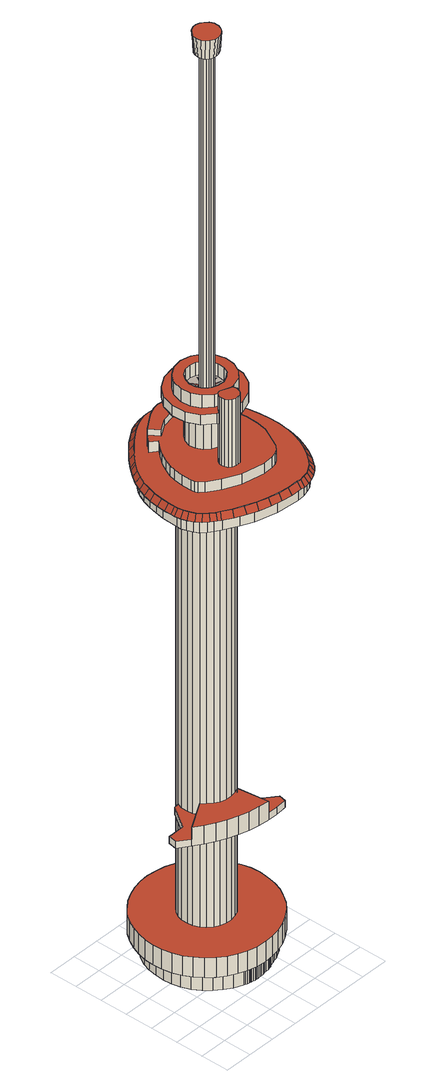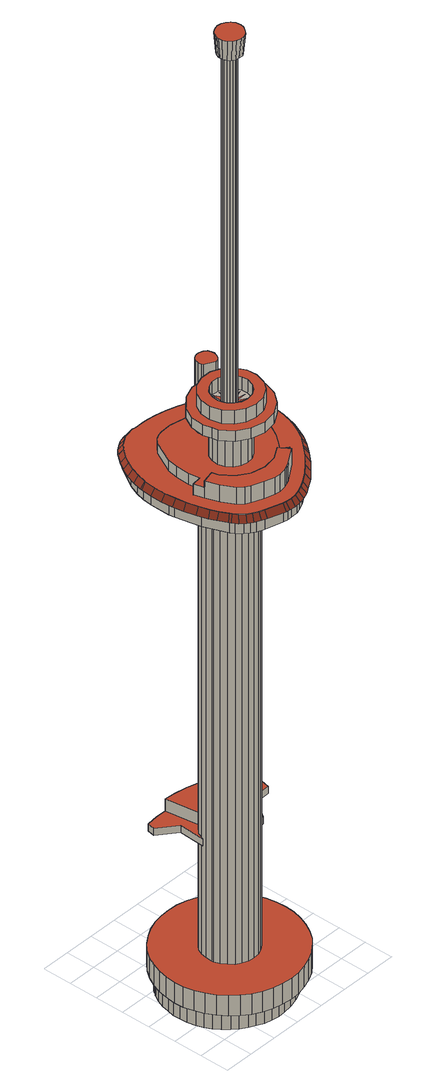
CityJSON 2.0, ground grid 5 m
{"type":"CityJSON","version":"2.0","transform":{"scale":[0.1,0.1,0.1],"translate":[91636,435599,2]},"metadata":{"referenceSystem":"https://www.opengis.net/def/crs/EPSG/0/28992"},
"CityObjects":{
"building1":{"type":"Building","attributes":{"measuredHeight":172.55,"yearOfConstruction":1961},"address":[{"CountryName":"Nederland","LocalityName":"Rotterdam","ThoroughfareNumber":"20","ThoroughfareName":"Parkhaven","PostalCode":"3016GM"}],"children":["building1-1","building1-2"],"geometry":[{"type":"MultiSurface","lod":"2","boundaries":[[[0,1,2,3]],[[4,0,3,5]],[[6,4,5,7]],[[8,6,7,9]],[[7,5,10,11]],[[5,3,12,10]],[[13,14,15,16]],[[17,13,16,18]],[[14,19,20,15]],[[21,17,18,22]],[[18,16,23,24]],[[16,15,25,23]],[[26,27,28,29,30,31,32,33,34,35,36,37,38,19,14,13,17,21,39,40,41,42,43,44,45,46,47,48,49,50,51,52,53,54,55,56,57,58,59,60,61,62,63,64,65,66,67,68,69,70,71,72,73,74,75,76,77,1,0,4,6,8],[78,79,80,81,82,83,84,85,86,87,88,89,90,91,92,93,94,95,96,97,98,99,100,101,102,103,104,105,106,107,108,109,110,111,112,113]],[[114,115,116,117,118,119,120,121,122,123,124,125,126,127,128,129,130,131,132,133,134,135,136,137,138,139,140,141,142,143,144,145,146,147,148,149,150,151,152,153,154,155,156,157,158]],[[159,160,161,162,163,164,165,166,167,168,169,170,171,172,173,174,175,176,177,178,179,180,181,182,183,184,185,186,187,188,189,190,191,192,193,194,195,196,197,198,199,200,201,202,203],[204,205,206,207,208,209,210,211,212,213,214,215,216,217,218,219,220,221,222,223,224,225,226,227,228,229,230,231]],[[232,233,234,235,236,237,238,239,240,241,242,243,244,245,246,247,248,249,250,251],[252,253,254,255,256,257,258,259,260,261,262,263,264,265,266,267,268]],[[269,270,271,272,273,274,275,276,277,278,279,280,281,282,283,284,285,286,287,288,289,290,291,292,293,294,295,296,297,298,299,300,301]],[[302,303,304,305,306,307,308,309,310,311,312,313,314,315,316,317,318,319,320,321,322,323,324,325],[326,327,328,329,330,331,332,333,334,335,336,337,338,339,340,341,342]],[[343,344,345,346,347,348,349,350,351,352,353,354,355,356,357,358,359,360,361,362,363,364,365,366,367,368,369,370,371,372,373,374,375,376,377,378,379,380,381,382,383,384,385,386],[387,388,389,390,391,392,393,394,395,396,397,398,399,400,401,402,403,404,405,406,407,408,409,410,411,412,413,414,415,416,417,418,419,420,421,422,423,424,425,426,427,428,429,430,431,432,433,434,435,436,437,438,439,440,441,442,443,444,445,446,447,448,449,450,451,452,453,454,455,456,457,458]],[[459,460,221,220]],[[460,461,222,221]],[[462,463,216,215]],[[464,462,215,214]],[[208,207,465,466,467]],[[468,469,282,281]],[[470,464,214,213]],[[471,472,225,224]],[[473,474,271,270]],[[472,475,226,225]],[[474,476,272,271]],[[463,477,217,216]],[[461,478,223,222]],[[479,480,219,218]],[[477,479,218,217]],[[480,459,220,219]],[[481,482,212,211]],[[483,228,227,484,485]],[[486,487,274,273]],[[475,484,227,226]],[[476,486,273,272]],[[467,488,209,208]],[[469,489,283,282]],[[488,490,210,209]],[[489,491,284,283]],[[483,492,229,228]],[[487,493,275,274]],[[492,494,230,229]],[[493,495,276,275]],[[496,497,204,231]],[[498,499,278,277]],[[497,500,205,204]],[[499,501,279,278]],[[500,502,206,205]],[[501,503,280,279]],[[502,465,207,206]],[[503,468,281,280]],[[504,505,303,302]],[[505,506,304,303]],[[506,507,305,304]],[[507,508,306,305]],[[494,496,231,230]],[[495,498,277,276]],[[509,254,253,510]],[[510,253,252,511]],[[511,252,268,512]],[[512,268,267,513]],[[513,267,266,514]],[[515,261,260,516]],[[517,263,262,518]],[[514,266,265,519]],[[519,265,264,520]],[[520,264,263,517]],[[518,262,261,515]],[[516,260,259,521]],[[521,259,258,522]],[[522,258,257,523]],[[523,257,256,524]],[[524,256,255,525]],[[526,352,351,527]],[[527,351,350,528]],[[528,350,349,529]],[[529,349,348,530]],[[531,345,344,532]],[[533,363,362,534]],[[535,364,363,533]],[[532,344,343,536]],[[537,367,366,538]],[[539,369,368,540]],[[541,358,357,542]],[[543,380,379,544]],[[545,347,346,546]],[[546,346,345,531]],[[536,343,386,547]],[[547,386,385,548]],[[130,200,199,131]],[[549,378,377,550]],[[551,372,371,552]],[[553,382,381,554]],[[555,370,369,539]],[[554,381,380,543]],[[544,379,378,549]],[[556,376,375,557]],[[534,362,361,558]],[[542,357,356,559]],[[560,374,373,561]],[[552,371,370,555]],[[562,365,364,535]],[[482,470,213,212]],[[558,361,360,563]],[[538,366,365,562]],[[559,356,355,564]],[[564,355,354,565]],[[565,354,353,566]],[[567,568,316,315]],[[569,570,571,572]],[[310,309,573,574]],[[575,576,577,578]],[[311,310,574,579]],[[576,580,581,577]],[[312,311,579,582]],[[580,583,584,581]],[[585,586,587,588]],[[340,589,590,341]],[[334,591,592,335]],[[320,319,593,594]],[[595,504,302,325]],[[325,324,596,595]],[[324,323,597,596]],[[329,598,599,330]],[[330,599,600,331]],[[342,601,602,326]],[[335,592,603,336]],[[604,605,606,607]],[[336,603,608,337]],[[337,608,609,338]],[[338,609,610,339]],[[104,103,611,612]],[[101,100,613,614]],[[84,83,615,616]],[[100,99,617,613]],[[98,97,618,619]],[[87,86,620,621]],[[92,91,622,623]],[[83,82,624,615]],[[78,113,625,626]],[[113,112,627,625]],[[110,109,628,629]],[[107,106,630,631]],[[156,174,173,157]],[[323,322,632,597]],[[322,321,633,632]],[[341,590,601,342]],[[95,94,634,635]],[[333,636,591,334]],[[97,96,637,618]],[[328,638,598,329]],[[332,639,636,333]],[[327,640,638,328]],[[96,95,635,637]],[[131,199,198,132]],[[91,90,641,622]],[[85,84,616,642]],[[331,600,639,332]],[[326,602,640,327]],[[339,610,589,340]],[[321,320,594,633]],[[103,102,643,611]],[[89,88,644,645]],[[102,101,614,643]],[[93,92,623,646]],[[88,87,621,644]],[[86,85,642,620]],[[81,80,572,647]],[[99,98,619,617]],[[94,93,646,634]],[[111,110,629,648]],[[109,108,649,628]],[[105,104,612,587]],[[108,107,631,649]],[[90,89,645,641]],[[79,78,626,650]],[[112,111,648,627]],[[82,81,647,624]],[[150,180,179,151]],[[651,652,396,395]],[[118,167,166,119]],[[125,160,159,126]],[[653,654,297,296]],[[124,161,160,125]],[[128,202,201,129]],[[144,186,185,145]],[[58,57,655,656]],[[121,164,163,122]],[[145,185,184,146]],[[56,55,657,658]],[[54,53,659,660]],[[53,52,661,659]],[[50,49,662,663]],[[74,73,664,665]],[[75,74,665,666]],[[45,44,667,668]],[[52,51,669,661]],[[41,40,670,671]],[[1,77,672,2]],[[36,35,673,674]],[[51,50,663,669]],[[39,21,22,675]],[[33,32,676,677]],[[32,31,678,676]],[[43,42,679,680]],[[42,41,671,679]],[[19,38,681,20]],[[72,71,682,683]],[[66,65,684,685]],[[38,37,686,681]],[[64,63,687,688]],[[34,33,677,689]],[[37,36,674,686]],[[29,28,690,691]],[[77,76,692,672]],[[35,34,689,673]],[[48,47,693,694]],[[47,46,695,693]],[[46,45,668,695]],[[28,27,696,690]],[[76,75,666,692]],[[68,67,697,698]],[[40,39,675,670]],[[73,72,683,664]],[[49,48,694,662]],[[65,64,688,684]],[[70,69,699,700]],[[44,43,680,667]],[[71,70,700,682]],[[31,30,701,678]],[[26,8,9,702]],[[55,54,660,657]],[[27,26,702,696]],[[67,66,685,697]],[[30,29,691,701]],[[69,68,698,699]],[[63,62,703,687]],[[62,61,704,703]],[[61,60,705,704]],[[60,59,706,705]],[[59,58,656,706]],[[707,708,403,402]],[[57,56,658,655]],[[292,291,709,710,711]],[[223,478,473,270,471,224]],[[284,491,481,211,210,490]],[[587,586,630,106,105]],[[650,569,572,80,79]],[[712,713,251,250]],[[714,712,250,249]],[[715,714,249,248]],[[716,715,248,247]],[[717,716,247,246]],[[718,717,246,245]],[[719,718,245,244]],[[720,721,243,242]],[[722,723,239,238]],[[724,725,234,233]],[[726,727,728,729]],[[730,731,732,733]],[[152,178,177,153]],[[729,728,734,735]],[[736,737,738,739]],[[740,741,399,398]],[[742,740,398,397]],[[151,179,178,152]],[[743,720,242,241]],[[723,744,240,239]],[[745,746,236,235]],[[735,734,747,748]],[[749,750,751,752]],[[753,585,588,754]],[[607,606,755,756]],[[741,757,400,399]],[[758,759,760,761]],[[739,738,762,763]],[[744,743,241,240]],[[764,724,233,232]],[[746,765,237,236]],[[756,755,727,726]],[[752,751,766,767]],[[713,764,232,251]],[[763,762,768,769]],[[770,771,441,440]],[[772,773,774,308,775,776]],[[725,745,235,234]],[[731,753,754,732]],[[769,768,777,778]],[[767,766,737,736]],[[748,747,779,780]],[[780,779,781,782]],[[782,781,750,749]],[[783,707,402,401]],[[778,777,605,604]],[[757,783,401,400]],[[721,719,244,243]],[[759,730,733,760]],[[784,785,458,457]],[[765,722,238,237]],[[570,758,761,571]],[[786,787,411,410]],[[708,788,404,403]],[[788,789,405,404]],[[789,790,406,405]],[[791,786,410,409]],[[792,791,409,408]],[[793,794,415,414]],[[790,795,407,406]],[[795,792,408,407]],[[796,793,414,413]],[[787,797,412,411]],[[797,796,413,412]],[[794,798,416,415]],[[798,799,417,416]],[[799,800,418,417]],[[800,801,419,418]],[[801,802,420,419]],[[802,803,421,420]],[[803,804,422,421]],[[804,805,423,422]],[[805,806,424,423]],[[806,807,425,424]],[[807,808,426,425]],[[808,809,427,426]],[[540,368,367,537]],[[548,385,384,810]],[[550,377,376,556]],[[810,384,383,811]],[[811,383,382,553]],[[525,255,254,509]],[[566,353,352,526]],[[812,359,358,541]],[[561,373,372,551]],[[563,360,359,812]],[[530,348,347,545]],[[557,375,374,560]],[[813,814,318,317]],[[114,171,170,115]],[[814,593,319,318]],[[308,774,573,309]],[[775,575,578,776]],[[154,176,175,155]],[[129,201,200,130]],[[583,312,313,815]],[[815,816,314,313]],[[816,567,315,314]],[[508,817,307,306]],[[568,813,317,316]],[[149,181,180,150]],[[817,775,308,307]],[[818,288,287,819]],[[809,820,428,427]],[[820,821,429,428]],[[821,822,430,429]],[[822,823,431,430]],[[823,824,432,431]],[[824,825,433,432]],[[825,826,434,433]],[[826,827,435,434]],[[827,828,436,435]],[[829,830,438,437]],[[831,770,440,439]],[[771,832,442,441]],[[832,833,443,442]],[[833,834,444,443]],[[834,835,445,444]],[[835,836,446,445]],[[836,837,447,446]],[[837,838,448,447]],[[838,839,449,448]],[[839,840,450,449]],[[840,841,451,450]],[[841,842,452,451]],[[843,844,845,846]],[[847,269,301,848]],[[849,850,454,453]],[[785,851,387,458]],[[852,853,392,391]],[[854,300,299,855]],[[844,856,857,845]],[[858,843,846,859]],[[860,861,862,863]],[[864,784,457,456]],[[851,865,388,387]],[[865,866,389,388]],[[856,867,868,857]],[[869,870,871,872]],[[873,874,875,876]],[[866,877,390,389]],[[878,651,395,394]],[[877,852,391,390]],[[879,878,394,393]],[[880,298,297,654,881]],[[855,299,298,880]],[[870,882,883,871]],[[874,858,859,875]],[[884,885,886,887]],[[848,301,300,854]],[[882,860,863,883]],[[885,888,889,886]],[[471,270,269,847]],[[861,890,891,862]],[[890,884,887,891]],[[888,892,893,889]],[[853,879,393,392]],[[652,742,397,396]],[[867,869,872,868]],[[892,873,876,893]],[[772,894,895,773]],[[894,896,897,895]],[[828,829,437,436]],[[830,831,439,438]],[[850,898,455,454]],[[898,864,456,455]],[[842,849,453,452]],[[896,899,900,897]],[[901,902,903,904]],[[899,901,904,900]],[[902,905,906,903]],[[907,908,909,910]],[[905,907,910,906]],[[908,911,912,909]],[[911,913,914,912]],[[709,291,290,915]],[[915,290,289,916]],[[916,289,288,818]],[[819,287,286,917]],[[917,286,285,918]],[[918,285,284,490]],[[711,919,293,292]],[[919,920,294,293]],[[920,921,295,294]],[[921,653,296,295]],[[465,710,709,466]],[[117,168,167,118]],[[881,483,485,880]],[[115,170,169,116]],[[148,182,181,149]],[[116,169,168,117]],[[119,166,165,120]],[[153,177,176,154]],[[120,165,164,121]],[[122,163,162,123]],[[123,162,161,124]],[[146,184,183,147]],[[157,173,172,158]],[[158,172,171,114]],[[136,194,193,137]],[[126,159,203,127]],[[127,203,202,128]],[[141,189,188,142]],[[132,198,197,133]],[[133,197,196,134]],[[134,196,195,135]],[[135,195,194,136]],[[142,188,187,143]],[[140,190,189,141]],[[137,193,192,138]],[[138,192,191,139]],[[139,191,190,140]],[[143,187,186,144]],[[155,175,174,156]],[[147,183,182,148]],[[9,7,11,922]],[[683,682,923,924]],[[664,683,924,925]],[[665,664,925,926]],[[666,665,926,927]],[[692,666,927,928]],[[672,692,928,929]],[[2,672,929,930]],[[3,2,930,12]],[[702,9,922,931]],[[696,702,931,932]],[[690,696,932,933]],[[691,690,933,934]],[[701,691,934,935]],[[678,701,935,936]],[[677,676,937,938]],[[679,671,670,675,22,18,16,15,20,681,686,674,673,689,677,676,678,701,691,690,696,702,9,7,5,3,2,672,692,666,665,664,683,682,700,699,698,697,685,684,688,687,703,704,705,706,656,655,658,657,660,659,661,669,663,662,694,693,695,668,667,680]],[[772,776,578,577,581,584,913,911,908,907,905,902,901,899,896,894]],[[571,761,760,733,732,754,588,587,612,611,643,614,613,617,619,618,637,635,634,646,623,622,641,645,644,621,620,642,616,615,624,647,572],[582,579,574,573,774,773,895,897,900,904,903,906,910,909,912,914],[609,608,603,592,591,636,639,600,599,598,638,640,602,601,590,589,610]],[[654,653,921,920,919,711,710,465,502,500,497,496,494,492,483,881]],[[676,678,936,937]],[[627,648,629,628,649,631,630,586,585,753,731,730,759,758,570,569,650,626,625]],[[532,536,547,548,810,811,553,554,543,544,549,550,556,557,560,561,551,552,555,539,540,537,538,562,535,533,534,558,563,812,541,542,559,564,565,566,526,527,528,529,530,545,546,531],[464,470,482,481,491,489,469,468,503,501,499,498,495,493,487,486,476,474,473,478,461,460,459,480,479,477,463,462]],[[765,746,745,725,724,764,713,712,714,715,716,717,718,719,721,720,743,744,723,722]],[[925,926,927,928,929,930,12,10,11,922,931,932,933,934,935,936,937,938,939,940,941,942,943,944,25,23,24,945,946,947,948,949,950,951,952,953,954,955,956,957,958,959,960,961,962,963,964,965,966,967,968,969,970,971,972,973,974,975,976,977,923,924]],[[689,677,938,939]],[[673,689,939,940]],[[674,673,940,941]],[[686,674,941,942]],[[681,686,942,943]],[[675,22,945,946]],[[694,693,954,955]],[[700,699,976,977]],[[662,694,955,956]],[[659,661,959,960]],[[660,659,960,961]],[[687,703,969,970]],[[703,704,968,969]],[[15,20,944,25]],[[22,18,24,945]],[[670,675,946,947]],[[668,667,951,952]],[[693,695,953,954]],[[657,660,961,962]],[[698,697,974,975]],[[706,656,965,966]],[[688,687,970,971]],[[705,706,966,967]],[[695,668,952,953]],[[680,679,949,950]],[[704,705,967,968]],[[697,685,973,974]],[[886,889,893,876,875,859,846,845,857,868,872,871,883,863,862,891,887],[606,605,777,768,762,738,737,766,751,750,781,779,747,734,728,727,755]],[[855,880,485,484,475,472,471,847,848,854]],[[671,670,947,948]],[[656,655,964,965]],[[669,663,957,958]],[[655,658,963,964]],[[682,700,977,923]],[[685,684,972,973]],[[658,657,962,963]],[[684,688,971,972]],[[667,680,950,951]],[[661,669,958,959]],[[699,698,975,976]],[[20,681,943,944]],[[679,671,948,949]],[[663,662,956,957]],[[917,918,490,488,467,466,709,915,916,818,819]],[[815,583,580,576,575,775,817,508,507,506,505,504,595,596,597,632,633,594,593,814,813,568,567,816],[752,869,749],[752,525,524],[767,752,882,870,869,867,749,525,509,749,782,867,856,844,843,858,729,843,748,735,729,513,735,512,748,844,780,748,511,780,856,782,509,510,782,780,510,511,512,513,514,519,520,517,518,515,516,521,522,523,524],[858,874,873,892,888,885,884,890,769,763,739,522,763,521,769,516,778,769,884,778,885,604,778,515,604,518,607,873,726],[767,523,739,890,861,860,739,736],[607,892,604],[607,517,756],[756,520,726],[860,882,736],[729,726,519]],[[827,826,825,824,823,822,821,820,809,808,807,806,805,804,803,802,801,800,799,798,794,793,796,797,787,786,791,792,795,790,789,788,708,707,783,757,741,740,742,652,651,878,879,853,852,877,866,865,851,785,784,864,898,850,849,842,841,840,839,838,837,836,835,834,833,832,771,770,831,830,829,828]]],"semantics":{"surfaces":[{"type":"WallSurface"},{"type":"RoofSurface"},{"type":"OuterFloorSurface"},{"type":"OuterCeilingSurface"},{"type":"GroundSurface"}],"values":[0,0,0,0,1,1,0,0,0,0,1,1,2,2,3,3,3,3,3,0,0,0,0,0,0,0,0,0,0,0,0,0,0,0,0,0,0,0,0,0,0,0,0,0,0,0,0,0,0,0,0,0,0,0,0,0,0,0,0,0,0,0,0,0,0,0,0,0,0,0,0,0,0,0,0,0,0,0,0,0,0,0,0,0,0,0,0,0,0,0,0,0,0,0,0,0,0,0,0,0,0,0,0,0,0,0,0,0,0,0,0,0,0,0,0,0,0,0,0,0,0,0,0,0,0,0,0,0,0,0,0,0,0,0,0,0,0,0,0,0,0,0,0,0,0,0,0,0,0,0,0,0,0,0,0,0,0,0,0,0,0,0,0,0,0,0,0,0,0,0,0,0,0,0,0,0,0,0,0,0,0,0,0,0,0,0,0,0,0,0,0,0,0,0,0,0,0,0,0,0,0,0,0,0,0,0,0,0,0,0,0,0,0,0,0,0,0,0,0,0,0,0,0,0,0,0,0,0,0,0,0,0,0,0,0,0,0,0,0,0,0,0,0,0,0,0,0,0,0,0,0,0,0,0,0,0,0,0,0,0,0,0,0,0,0,0,0,0,0,0,0,0,0,0,0,0,0,0,0,0,0,0,0,0,0,0,0,0,0,0,0,0,0,0,0,0,0,0,0,0,0,0,0,0,0,0,0,0,0,0,0,0,0,0,0,0,0,0,0,0,0,0,0,0,0,0,0,0,0,0,0,0,0,0,0,0,0,0,0,0,0,0,0,0,0,0,0,0,0,0,0,0,0,0,0,0,0,0,0,0,0,0,0,0,0,0,0,0,0,0,0,0,0,0,0,0,0,0,0,0,0,0,0,0,0,0,0,0,0,0,0,0,0,0,0,0,0,0,0,0,0,0,0,0,0,0,0,0,0,0,0,0,0,0,0,0,0,0,0,0,0,0,0,0,0,0,0,0,0,0,0,0,0,0,0,0,0,0,0,0,0,0,0,0,0,0,0,0,0,0,0,0,0,0,0,0,0,0,0,0,0,0,0,0,0,0,0,0,1,1,1,1,1,1,1,1,1,1,1,1,1,1,1,1,1,1,1,1,1,1,1,1,1,1,1,1,1,1,1,1,1,1,1,1,1,1,1,1,1,1,1,1,1,1,1,1,1,1,1,1,1,1,1,1,1,1,1,1,1,1,1,1,1,1,1,1,1,1,4]}}]},
"building1-1":{"type":"BuildingInstallation","parents":["building1"],"geometry":[{"type":"MultiSurface","lod":"2","boundaries":[[[16,15,25,23]],[[13,14,15,16]],[[17,13,16,18]],[[14,19,20,15]],[[21,17,18,22]],[[18,16,23,24]]],"semantics":{"surfaces":[{"type":"RoofSurface"},{"type":"WallSurface"}],"values":[0,1,1,1,1,0]}}]},
"building1-2":{"type":"BuildingInstallation","parents":["building1"],"geometry":[{"type":"MultiSurface","lod":"2","boundaries":[[[5,3,12,10]],[[0,1,2,3]],[[4,0,3,5]],[[6,4,5,7]],[[8,6,7,9]],[[7,5,10,11]]],"semantics":{"surfaces":[{"type":"RoofSurface"},{"type":"WallSurface"}],"values":[0,1,1,1,1,0]}}]}
},
"vertices":[
[257,183,943],[260,165,943],[260,165,949],[257,183,949],[252,202,943],[252,202,949],[247,219,943],[247,219,949],[242,231,943],[242,231,949],[260,204,938],[254,222,938],[265,185,938],[79,251,943],[94,263,943],[94,263,949],[79,251,949],[64,237,943],[64,237,949],[110,274,943],[110,274,949],[51,223,943],[51,223,949],[74,257,938],[59,243,938],[89,270,938],[235,245,943],[233,248,943],[228,256,943],[221,264,943],[213,269,943],[204,274,943],[195,277,943],[166,286,943],[161,287,943],[151,288,943],[141,287,943],[131,284,943],[121,280,943],[48,219,943],[38,207,943],[30,194,943],[23,180,943],[18,166,943],[14,151,943],[12,136,943],[11,121,943],[11,109,943],[11,103,943],[13,94,943],[16,84,943],[20,75,943],[26,67,943],[33,60,943],[41,54,943],[47,51,943],[64,41,943],[81,33,943],[100,26,943],[119,20,943],[138,16,943],[157,14,943],[177,14,943],[183,13,943],[192,15,943],[202,17,943],[210,22,943],[218,27,943],[225,34,943],[226,35,943],[236,48,943],[244,61,943],[251,75,943],[256,90,943],[260,106,943],[260,107,943],[262,127,943],[262,146,943],[212,239,943],[224,217,943],[232,195,943],[237,178,943],[221,176,943],[224,157,943],[223,134,943],[220,116,943],[201,78,943],[193,70,943],[186,66,943],[177,64,943],[158,63,943],[117,71,943],[88,84,943],[67,98,943],[59,106,943],[57,110,943],[56,117,943],[56,135,943],[58,151,943],[61,164,943],[67,177,943],[74,190,943],[83,202,943],[94,215,943],[82,224,943],[93,237,943],[121,256,943],[129,260,943],[137,263,943],[148,265,943],[158,264,943],[176,259,943],[196,251,943],[204,247,943],[11,132,938],[10,104,938],[10,96,938],[13,87,938],[17,76,938],[21,69,938],[30,61,938],[38,55,938],[49,48,938],[73,35,938],[95,25,938],[135,15,938],[177,12,938],[190,13,938],[201,16,938],[211,20,938],[220,27,938],[227,33,938],[228,35,938],[249,70,938],[256,88,938],[260,103,938],[262,120,938],[262,154,938],[261,163,938],[251,206,938],[235,246,938],[231,253,938],[223,262,938],[216,268,938],[208,273,938],[196,278,938],[165,286,938],[158,288,938],[149,288,938],[137,287,938],[128,284,938],[116,278,938],[97,266,938],[63,236,938],[34,202,938],[29,194,938],[22,179,938],[17,164,938],[14,148,938],[177,12,914],[135,15,914],[95,25,914],[73,35,914],[49,48,914],[38,55,914],[30,61,914],[21,69,914],[17,76,914],[13,87,914],[10,96,914],[10,104,914],[11,132,914],[14,148,914],[17,164,914],[22,179,914],[29,194,914],[34,202,914],[63,236,914],[97,266,914],[116,278,914],[128,284,914],[137,287,914],[149,288,914],[158,288,914],[165,286,914],[196,278,914],[208,273,914],[216,268,914],[223,262,914],[231,253,914],[235,246,914],[251,206,914],[261,163,914],[262,154,914],[262,120,914],[260,103,914],[256,88,914],[249,70,914],[228,35,914],[227,33,914],[220,27,914],[211,20,914],[201,16,914],[190,13,914],[143,125,914],[154,125,914],[164,127,914],[174,131,914],[182,138,914],[189,146,914],[193,155,914],[195,165,914],[195,176,914],[195,180,914],[192,189,914],[186,198,914],[179,206,914],[170,211,914],[160,215,914],[150,216,914],[139,215,914],[130,211,914],[121,205,914],[114,198,914],[108,189,914],[105,179,914],[105,168,914],[106,158,914],[110,148,914],[116,140,914],[124,133,914],[133,128,914],[168,167,1694],[168,165,1694],[166,159,1694],[162,154,1694],[156,151,1694],[150,150,1694],[144,150,1694],[138,153,1694],[133,157,1694],[130,163,1694],[129,169,1694],[130,175,1694],[133,181,1694],[138,185,1694],[143,188,1694],[150,188,1694],[156,187,1694],[161,184,1694],[165,179,1694],[168,173,1694],[160,165,1694],[161,169,1694],[160,173,1694],[157,177,1694],[153,179,1694],[149,180,1694],[145,179,1694],[141,177,1694],[138,174,1694],[137,170,1694],[137,165,1694],[139,161,1694],[142,158,1694],[146,157,1694],[151,157,1694],[155,158,1694],[158,161,1694],[99,188,276],[108,189,276],[105,179,276],[105,168,276],[106,158,276],[110,148,276],[116,140,276],[124,133,276],[133,128,276],[143,125,276],[154,125,276],[164,127,276],[174,131,276],[182,138,276],[189,146,276],[193,155,276],[194,158,276],[192,114,276],[223,90,276],[220,77,276],[219,77,276],[200,75,276],[182,75,276],[163,77,276],[144,80,276],[126,85,276],[108,91,276],[91,99,276],[75,108,276],[59,118,276],[39,132,276],[42,147,276],[72,148,276],[214,176,1041],[211,152,1041],[200,131,1041],[182,115,1041],[159,106,1041],[144,107,1041],[144,111,1041],[142,113,1041],[124,121,1041],[120,120,1041],[116,116,1041],[115,115,1041],[113,116,1041],[95,132,1041],[85,154,1041],[83,178,1041],[90,201,1041],[105,220,1041],[126,233,1041],[149,237,1041],[173,232,1041],[193,219,1041],[208,199,1041],[210,189,1041],[179,162,1041],[180,174,1041],[177,185,1041],[170,194,1041],[160,201,1041],[149,203,1041],[137,201,1041],[127,195,1041],[120,186,1041],[116,174,1041],[117,163,1041],[122,152,1041],[131,144,1041],[142,140,1041],[154,139,1041],[165,144,1041],[174,151,1041],[257,218,41],[263,202,41],[267,186,41],[268,169,41],[266,152,41],[263,136,41],[257,120,41],[249,106,41],[239,92,41],[227,80,41],[213,70,41],[198,62,41],[182,56,41],[165,53,41],[149,52,41],[132,53,41],[115,57,41],[100,63,41],[85,71,41],[72,81,41],[60,93,41],[50,107,41],[42,121,41],[36,137,41],[33,154,41],[32,171,41],[33,187,41],[37,204,41],[43,219,41],[51,234,41],[61,248,41],[73,259,41],[86,269,41],[101,277,41],[117,283,41],[134,287,41],[150,288,41],[167,286,41],[183,283,41],[199,277,41],[214,269,41],[227,259,41],[239,247,41],[249,233,41],[249,209,41],[243,220,41],[236,231,41],[227,241,41],[218,249,41],[207,256,41],[196,262,41],[184,267,41],[171,270,41],[158,272,41],[145,271,41],[130,269,41],[114,264,41],[100,258,41],[87,249,41],[75,238,41],[65,225,41],[57,211,41],[52,196,41],[49,181,41],[48,165,41],[49,149,41],[53,134,41],[59,119,41],[68,105,41],[78,93,41],[90,83,41],[103,74,41],[118,68,41],[121,67,41],[124,66,41],[127,65,41],[129,65,41],[132,64,41],[135,64,41],[138,63,41],[141,63,41],[144,62,41],[148,63,41],[152,63,41],[156,63,41],[160,64,41],[164,65,41],[169,65,41],[173,66,41],[177,67,41],[180,69,41],[186,71,41],[192,73,41],[198,75,41],[204,78,41],[209,81,41],[215,84,41],[220,88,41],[225,92,41],[230,96,41],[231,97,41],[232,99,41],[234,100,41],[235,102,41],[236,103,41],[237,105,41],[239,107,41],[240,108,41],[241,110,41],[247,121,41],[252,133,41],[255,146,41],[257,158,41],[257,171,41],[256,184,41],[253,197,41],[139,215,78],[130,211,78],[121,205,78],[186,198,78],[179,206,78],[192,189,78],[174,131,311],[174,131,289],[182,138,289],[174,131,78],[182,138,78],[195,180,78],[108,189,289],[105,179,289],[108,189,78],[105,179,78],[105,168,289],[105,168,78],[170,211,78],[114,198,78],[160,215,78],[150,216,78],[195,165,78],[195,176,78],[110,148,311],[106,158,289],[110,148,289],[106,158,78],[110,148,78],[189,146,289],[189,146,78],[193,155,289],[193,155,78],[116,140,311],[116,140,78],[124,133,311],[124,133,78],[133,128,311],[143,125,311],[133,128,78],[143,125,78],[154,125,311],[154,125,78],[164,127,311],[164,127,78],[214,176,1060],[211,152,1060],[200,131,1060],[182,115,1060],[159,106,1060],[160,173,1060],[161,169,1060],[160,165,1060],[158,161,1060],[155,158,1060],[151,157,1060],[137,170,1060],[138,174,1060],[139,161,1060],[137,165,1060],[146,157,1060],[142,158,1060],[141,177,1060],[145,179,1060],[149,180,1060],[153,179,1060],[157,177,1060],[227,80,78],[239,92,78],[249,106,78],[257,120,78],[263,136,78],[267,186,78],[263,202,78],[60,93,78],[72,81,78],[50,107,78],[257,218,78],[33,154,78],[36,137,78],[33,187,78],[32,171,78],[132,53,78],[149,52,78],[167,286,78],[150,288,78],[266,152,78],[268,169,78],[249,233,78],[239,247,78],[134,287,78],[117,283,78],[51,234,78],[43,219,78],[199,277,78],[183,283,78],[37,204,78],[101,277,78],[86,269,78],[85,71,78],[165,53,78],[73,259,78],[61,248,78],[42,121,78],[100,63,78],[182,56,78],[198,62,78],[213,70,78],[95,132,1060],[85,154,1060],[232,195,979],[210,189,979],[210,189,968],[232,195,968],[142,113,968],[124,121,968],[142,113,1060],[124,121,1060],[124,121,1094],[142,113,1095],[120,120,968],[120,120,1060],[120,120,1094],[116,116,968],[116,116,1060],[116,116,1094],[105,220,979],[93,237,979],[93,237,968],[105,220,968],[154,139,968],[165,144,968],[120,186,968],[116,174,968],[105,220,1060],[126,233,1060],[210,189,1060],[208,199,1060],[193,219,1060],[170,194,968],[160,201,968],[149,203,968],[174,151,968],[179,162,968],[117,163,968],[117,163,1060],[117,163,1084],[122,152,1084],[122,152,1060],[122,152,968],[131,144,968],[142,140,968],[94,215,968],[82,224,968],[67,177,968],[74,190,968],[224,157,968],[223,134,968],[61,164,968],[56,135,968],[58,151,968],[201,78,968],[193,70,968],[117,71,968],[88,84,968],[221,176,968],[204,247,979],[212,239,979],[196,251,979],[148,265,979],[158,264,979],[121,256,979],[129,260,979],[173,232,1060],[149,237,1060],[59,106,968],[57,110,968],[127,195,968],[56,117,968],[177,185,968],[137,201,968],[180,174,968],[158,63,968],[220,116,968],[83,202,968],[186,66,968],[177,64,968],[67,98,968],[237,178,968],[176,259,979],[137,263,979],[224,217,979],[171,270,6],[158,272,6],[91,99,311],[75,108,311],[81,33,949],[100,26,949],[47,51,949],[64,41,949],[33,60,949],[41,54,949],[26,67,949],[13,94,949],[16,84,949],[256,90,949],[260,106,949],[260,107,949],[14,151,949],[12,136,949],[20,75,949],[38,207,949],[30,194,949],[262,146,949],[151,288,949],[141,287,949],[48,219,949],[195,277,949],[166,286,949],[204,274,949],[23,180,949],[18,166,949],[121,280,949],[244,61,949],[251,75,949],[202,17,949],[210,22,949],[131,284,949],[183,13,949],[192,15,949],[161,287,949],[228,256,949],[221,264,949],[262,127,949],[11,109,949],[11,103,949],[11,121,949],[233,248,949],[218,27,949],[225,34,949],[226,35,949],[236,48,949],[213,269,949],[235,245,949],[177,14,949],[157,14,949],[138,16,949],[119,20,949],[75,238,6],[65,225,6],[182,75,289],[182,75,311],[163,77,311],[168,181,1731],[171,174,1731],[163,186,1731],[157,190,1731],[150,192,1731],[143,191,1731],[136,188,1731],[131,182,1731],[126,169,1731],[127,176,1731],[143,147,1731],[136,150,1731],[171,165,1731],[168,158,1731],[142,140,1060],[142,140,1084],[154,139,1084],[154,139,1060],[173,232,979],[149,237,979],[149,237,968],[173,232,968],[165,144,1084],[165,144,1060],[149,203,1060],[149,203,1084],[137,201,1084],[137,201,1060],[130,269,6],[114,264,6],[145,271,6],[127,161,1731],[131,155,1731],[164,152,1731],[158,148,1731],[174,151,1084],[174,151,1060],[177,185,1060],[177,185,1084],[170,194,1084],[170,194,1060],[126,233,979],[126,233,968],[131,144,1084],[131,144,1060],[100,258,6],[208,199,979],[193,219,979],[193,219,968],[208,199,968],[127,195,1084],[127,195,1060],[171,167,1731],[150,146,1731],[160,201,1084],[160,201,1060],[120,186,1084],[120,186,1060],[220,88,6],[225,92,6],[145,105,1095],[145,105,968],[144,111,968],[144,111,1060],[144,111,1095],[116,174,1084],[116,174,1060],[179,162,1084],[179,162,1060],[180,174,1084],[180,174,1060],[87,249,6],[256,184,6],[253,197,6],[59,119,6],[68,105,6],[57,211,6],[52,196,6],[49,181,6],[53,134,6],[49,149,6],[103,74,6],[118,68,6],[48,165,6],[90,83,6],[78,93,6],[121,67,6],[124,66,6],[127,65,6],[129,65,6],[132,64,6],[135,64,6],[138,63,6],[141,63,6],[144,62,6],[148,63,6],[152,63,6],[156,63,6],[227,259,78],[214,269,78],[115,57,78],[83,178,1060],[90,201,1060],[115,115,1060],[113,116,1060],[144,107,1060],[220,77,289],[223,90,289],[160,64,6],[164,65,6],[169,65,6],[173,66,6],[177,67,6],[180,69,6],[186,71,6],[192,73,6],[198,75,6],[204,78,6],[209,81,6],[215,84,6],[230,96,6],[231,97,6],[232,99,6],[234,100,6],[235,102,6],[236,103,6],[237,105,6],[239,107,6],[240,108,6],[241,110,6],[247,121,6],[174,128,1060],[188,141,1060],[188,141,1084],[174,128,1084],[99,188,289],[72,148,289],[252,133,6],[255,146,6],[249,209,6],[218,249,6],[207,256,6],[42,147,289],[39,132,289],[196,157,1060],[196,157,1084],[157,122,1060],[157,122,1084],[149,221,1060],[131,218,1060],[131,218,1084],[149,221,1084],[257,171,6],[243,220,6],[236,231,6],[198,175,1060],[198,175,1084],[193,193,1060],[182,207,1060],[182,207,1084],[193,193,1084],[122,129,1060],[138,122,1060],[138,122,1084],[122,129,1084],[227,241,6],[184,267,6],[196,262,6],[59,118,289],[59,118,311],[167,217,1060],[167,217,1084],[104,194,1060],[99,176,1060],[99,176,1084],[104,194,1084],[100,158,1060],[100,158,1084],[115,208,1060],[115,208,1084],[108,142,1060],[108,142,1084],[143,99,1095],[143,99,968],[140,94,1095],[140,94,968],[257,158,6],[136,91,1095],[136,91,968],[131,90,1095],[126,90,1095],[126,90,968],[131,90,968],[120,92,1095],[120,92,968],[115,96,1095],[113,101,1095],[113,101,968],[115,96,968],[112,106,1095],[112,106,968],[113,111,1094],[113,111,968],[200,75,289],[219,77,289],[192,114,289],[194,158,289],[144,80,311],[126,85,311],[108,91,311],[249,234,938],[251,57,938],[258,72,938],[264,88,938],[268,104,938],[268,107,938],[270,126,938],[270,146,938],[268,166,938],[242,249,938],[240,253,938],[234,262,938],[226,270,938],[217,276,938],[207,281,938],[197,285,938],[168,294,938],[162,295,938],[151,296,938],[139,295,938],[128,292,938],[117,288,938],[106,281,938],[45,228,938],[42,224,938],[32,211,938],[23,198,938],[16,183,938],[10,168,938],[6,153,938],[4,137,938],[3,121,938],[3,109,938],[3,103,938],[5,92,938],[8,81,938],[13,71,938],[20,62,938],[28,54,938],[37,48,938],[42,44,938],[60,34,938],[78,25,938],[97,18,938],[117,12,938],[137,9,938],[157,6,938],[177,6,938],[183,5,938],[194,7,938],[205,10,938],[214,15,938],[223,21,938],[231,28,938],[232,30,938],[242,43,938]
]}
